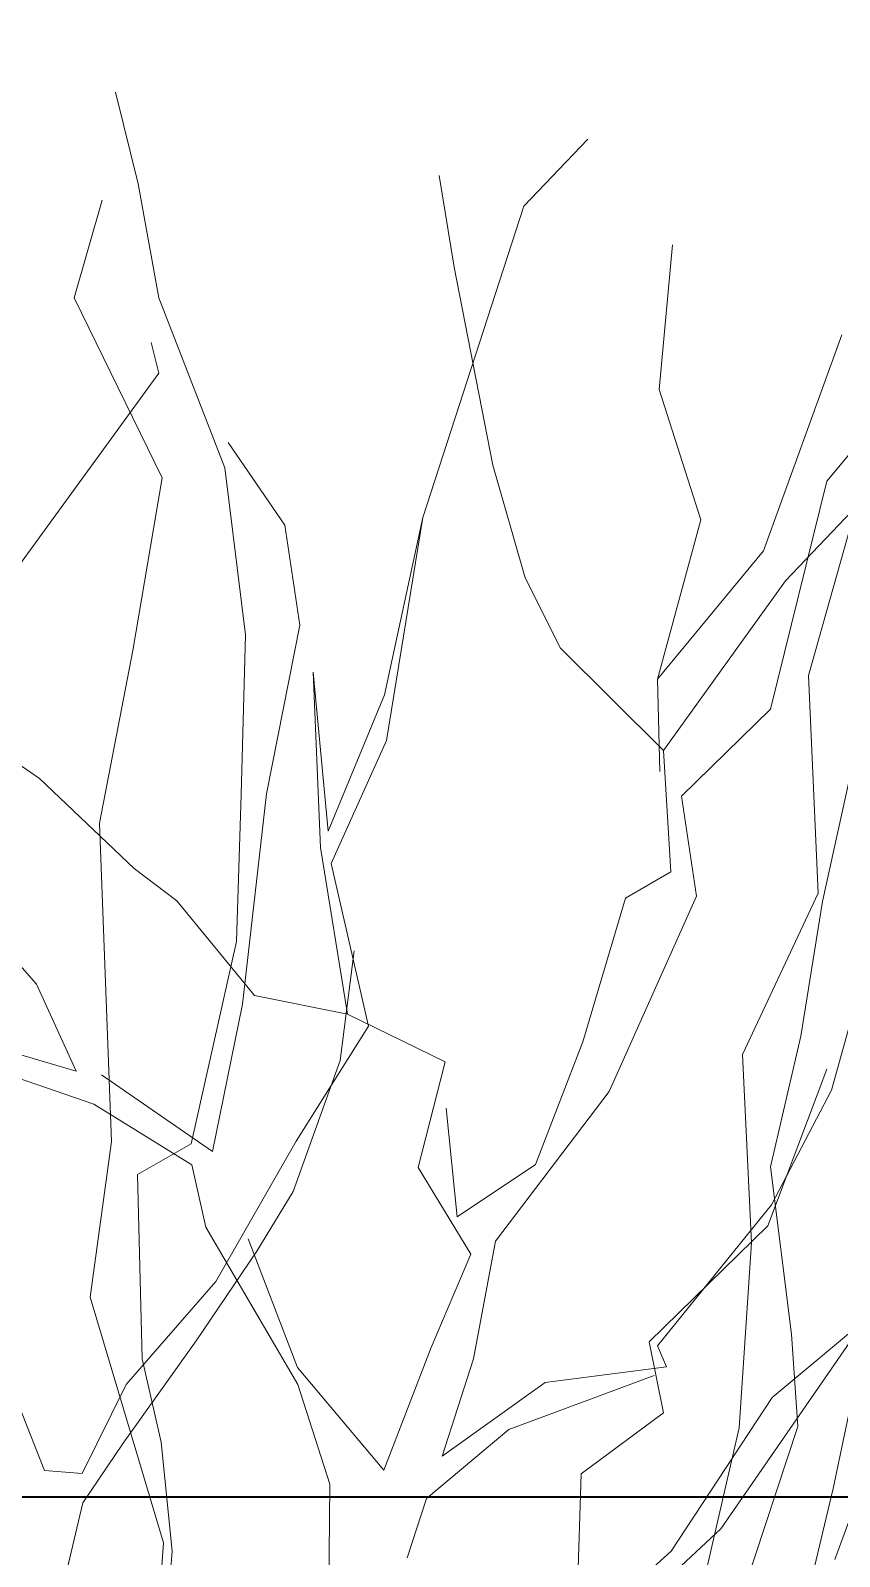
# Model space of a CAD drawing. Header units: millimetres. Extents: x -2481 to 9238, y -476 to 10647.
# Drawn here: x 4823.6 to 4962.1, y 3552.3 to 3813.6 of the extents above; entities that cross this region are included whole.
import ezdxf

# ---------------------------------------------------------------- set-up
doc = ezdxf.new("R2010")
doc.units = ezdxf.units.MM
doc.layers.add('A-murowane', color=3, linetype='Continuous', lineweight=35)
doc.layers.add('Layer1', color=7, linetype='Continuous', lineweight=0)

msp = doc.modelspace()

# ---------------------------------------------------------------- linework, layer by layer
at = {"layer": 'A-murowane'}
msp.add_lwpolyline([(5779.87, 3562.51), (3490.84, 3562.51), (3490.84, 5431.99), (5779.87, 5431.99)], close=True, dxfattribs=at)
at = {"layer": 'Layer1'}
for p, q in [((4842.03, 3787.35), (4838.16, 3803.03)), ((4842.03, 3787.35), (4838.16, 3803.03)), ((4842.03, 3787.35), (4838.16, 3803.03)), ((4842.03, 3787.35), (4838.16, 3803.03)), ((4842.03, 3787.35), (4838.16, 3803.03)), ((4842.03, 3787.35), (4838.16, 3803.03)), ((4842.03, 3787.35), (4838.16, 3803.03)), ((4842.03, 3787.35), (4838.16, 3803.03)), ((4908.09, 3783.52), (4919.05, 3795.02)), ((4908.09, 3783.52), (4919.05, 3795.02)), ((4908.09, 3783.52), (4919.05, 3795.02)), ((4908.09, 3783.52), (4919.05, 3795.02)), ((4908.09, 3783.52), (4919.05, 3795.02)), ((4908.09, 3783.52), (4919.05, 3795.02)), ((4908.09, 3783.52), (4919.05, 3795.02)), ((4908.09, 3783.52), (4919.05, 3795.02)), ((4896.17, 3773.06), (4893.59, 3788.75)), ((4896.17, 3773.06), (4893.59, 3788.75)), ((4896.17, 3773.06), (4893.59, 3788.75)), ((4896.17, 3773.06), (4893.59, 3788.75)), ((4896.17, 3773.06), (4893.59, 3788.75)), ((4896.17, 3773.06), (4893.59, 3788.75)), ((4896.17, 3773.06), (4893.59, 3788.75)), ((4896.17, 3773.06), (4893.59, 3788.75)), ((4845.57, 3767.84), (4842.03, 3787.35)), ((4845.57, 3767.84), (4842.03, 3787.35)), ((4845.57, 3767.84), (4842.03, 3787.35)), ((4845.57, 3767.84), (4842.03, 3787.35)), ((4845.57, 3767.84), (4842.03, 3787.35)), ((4845.57, 3767.84), (4842.03, 3787.35)), ((4845.57, 3767.84), (4842.03, 3787.35)), ((4845.57, 3767.84), (4842.03, 3787.35)), ((4835.91, 3784.56), (4831.07, 3767.84)), ((4835.91, 3784.56), (4831.07, 3767.84)), ((4835.91, 3784.56), (4831.07, 3767.84)), ((4835.91, 3784.56), (4831.07, 3767.84)), ((4835.91, 3784.56), (4831.07, 3767.84)), ((4835.91, 3784.56), (4831.07, 3767.84)), ((4835.91, 3784.56), (4831.07, 3767.84)), ((4835.91, 3784.56), (4831.07, 3767.84)), ((4890.82, 3730.25), (4908.09, 3783.52)), ((4890.82, 3730.25), (4908.09, 3783.52)), ((4890.82, 3730.25), (4908.09, 3783.52)), ((4890.82, 3730.25), (4908.09, 3783.52)), ((4890.82, 3730.25), (4908.09, 3783.52)), ((4890.82, 3730.25), (4908.09, 3783.52)), ((4890.82, 3730.25), (4908.09, 3783.52)), ((4890.82, 3730.25), (4908.09, 3783.52)), ((4931.29, 3752.15), (4933.55, 3776.9)), ((4931.29, 3752.15), (4933.55, 3776.9)), ((4931.29, 3752.15), (4933.55, 3776.9)), ((4931.29, 3752.15), (4933.55, 3776.9)), ((4931.29, 3752.15), (4933.55, 3776.9)), ((4931.29, 3752.15), (4933.55, 3776.9)), ((4931.29, 3752.15), (4933.55, 3776.9)), ((4931.29, 3752.15), (4933.55, 3776.9)), ((4902.81, 3739.17), (4896.17, 3773.06)), ((4902.81, 3739.17), (4896.17, 3773.06)), ((4902.81, 3739.17), (4896.17, 3773.06)), ((4902.81, 3739.17), (4896.17, 3773.06)), ((4902.81, 3739.17), (4896.17, 3773.06)), ((4902.81, 3739.17), (4896.17, 3773.06)), ((4902.81, 3739.17), (4896.17, 3773.06)), ((4902.81, 3739.17), (4896.17, 3773.06)), ((4831.07, 3767.84), (4846.14, 3737.03)), ((4831.07, 3767.84), (4846.14, 3737.03)), ((4831.07, 3767.84), (4846.14, 3737.03)), ((4831.07, 3767.84), (4846.14, 3737.03)), ((4831.07, 3767.84), (4846.14, 3737.03)), ((4831.07, 3767.84), (4846.14, 3737.03)), ((4831.07, 3767.84), (4846.14, 3737.03)), ((4831.07, 3767.84), (4846.14, 3737.03)), ((4856.87, 3738.73), (4845.57, 3767.84)), ((4856.87, 3738.73), (4845.57, 3767.84)), ((4856.87, 3738.73), (4845.57, 3767.84)), ((4856.87, 3738.73), (4845.57, 3767.84)), ((4856.87, 3738.73), (4845.57, 3767.84)), ((4856.87, 3738.73), (4845.57, 3767.84)), ((4856.87, 3738.73), (4845.57, 3767.84)), ((4856.87, 3738.73), (4845.57, 3767.84)), ((4845.57, 3754.94), (4844.28, 3760.17)), ((4845.57, 3754.94), (4844.28, 3760.17)), ((4845.57, 3754.94), (4844.28, 3760.17)), ((4845.57, 3754.94), (4844.28, 3760.17)), ((4845.57, 3754.94), (4844.28, 3760.17)), ((4845.57, 3754.94), (4844.28, 3760.17)), ((4845.57, 3754.94), (4844.28, 3760.17)), ((4845.57, 3754.94), (4844.28, 3760.17)), ((4949.12, 3724.53), (4962.55, 3761.48)), ((4949.12, 3724.53), (4962.55, 3761.48)), ((4949.12, 3724.53), (4962.55, 3761.48)), ((4949.12, 3724.53), (4962.55, 3761.48)), ((4949.12, 3724.53), (4962.55, 3761.48)), ((4949.12, 3724.53), (4962.55, 3761.48)), ((4949.12, 3724.53), (4962.55, 3761.48)), ((4949.12, 3724.53), (4962.55, 3761.48)), ((4980.6, 3761.22), (4959.97, 3736.47)), ((4980.6, 3761.22), (4959.97, 3736.47)), ((4980.6, 3761.22), (4959.97, 3736.47)), ((4980.6, 3761.22), (4959.97, 3736.47)), ((4980.6, 3761.22), (4959.97, 3736.47)), ((4980.6, 3761.22), (4959.97, 3736.47)), ((4980.6, 3761.22), (4959.97, 3736.47)), ((4980.6, 3761.22), (4959.97, 3736.47)), ((4817.93, 3716.94), (4845.57, 3754.94)), ((4817.93, 3716.94), (4845.57, 3754.94)), ((4817.93, 3716.94), (4845.57, 3754.94)), ((4817.93, 3716.94), (4845.57, 3754.94)), ((4817.93, 3716.94), (4845.57, 3754.94)), ((4817.93, 3716.94), (4845.57, 3754.94)), ((4817.93, 3716.94), (4845.57, 3754.94)), ((4817.93, 3716.94), (4845.57, 3754.94)), ((4938.38, 3729.85), (4931.29, 3752.15)), ((4938.38, 3729.85), (4931.29, 3752.15)), ((4938.38, 3729.85), (4931.29, 3752.15)), ((4938.38, 3729.85), (4931.29, 3752.15)), ((4938.38, 3729.85), (4931.29, 3752.15)), ((4938.38, 3729.85), (4931.29, 3752.15)), ((4938.38, 3729.85), (4931.29, 3752.15)), ((4938.38, 3729.85), (4931.29, 3752.15)), ((4952.88, 3719.4), (4984.14, 3752.15)), ((4952.88, 3719.4), (4984.14, 3752.15)), ((4952.88, 3719.4), (4984.14, 3752.15)), ((4952.88, 3719.4), (4984.14, 3752.15)), ((4952.88, 3719.4), (4984.14, 3752.15)), ((4952.88, 3719.4), (4984.14, 3752.15)), ((4952.88, 3719.4), (4984.14, 3752.15)), ((4952.88, 3719.4), (4984.14, 3752.15)), ((4867.17, 3728.94), (4857.48, 3743.06)), ((4867.17, 3728.94), (4857.48, 3743.06)), ((4867.17, 3728.94), (4857.48, 3743.06)), ((4867.17, 3728.94), (4857.48, 3743.06)), ((4867.17, 3728.94), (4857.48, 3743.06)), ((4867.17, 3728.94), (4857.48, 3743.06)), ((4867.17, 3728.94), (4857.48, 3743.06)), ((4867.17, 3728.94), (4857.48, 3743.06)), ((4860.46, 3710.11), (4856.87, 3738.73)), ((4860.46, 3710.11), (4856.87, 3738.73)), ((4860.46, 3710.11), (4856.87, 3738.73)), ((4860.46, 3710.11), (4856.87, 3738.73)), ((4860.46, 3710.11), (4856.87, 3738.73)), ((4860.46, 3710.11), (4856.87, 3738.73)), ((4860.46, 3710.11), (4856.87, 3738.73)), ((4860.46, 3710.11), (4856.87, 3738.73)), ((4908.31, 3719.92), (4902.81, 3739.17)), ((4908.31, 3719.92), (4902.81, 3739.17)), ((4908.31, 3719.92), (4902.81, 3739.17)), ((4908.31, 3719.92), (4902.81, 3739.17)), ((4908.31, 3719.92), (4902.81, 3739.17)), ((4908.31, 3719.92), (4902.81, 3739.17)), ((4908.31, 3719.92), (4902.81, 3739.17)), ((4908.31, 3719.92), (4902.81, 3739.17)), ((4846.14, 3737.03), (4841.14, 3707.47)), ((4846.14, 3737.03), (4841.14, 3707.47)), ((4846.14, 3737.03), (4841.14, 3707.47)), ((4846.14, 3737.03), (4841.14, 3707.47)), ((4846.14, 3737.03), (4841.14, 3707.47)), ((4846.14, 3737.03), (4841.14, 3707.47)), ((4846.14, 3737.03), (4841.14, 3707.47)), ((4846.14, 3737.03), (4841.14, 3707.47)), ((4959.97, 3736.47), (4950.31, 3697.44)), ((4959.97, 3736.47), (4950.31, 3697.44)), ((4959.97, 3736.47), (4950.31, 3697.44)), ((4959.97, 3736.47), (4950.31, 3697.44)), ((4959.97, 3736.47), (4950.31, 3697.44)), ((4959.97, 3736.47), (4950.31, 3697.44)), ((4959.97, 3736.47), (4950.31, 3697.44)), ((4959.97, 3736.47), (4950.31, 3697.44)), ((4956.83, 3703.19), (4965.41, 3733.55)), ((4956.83, 3703.19), (4965.41, 3733.55)), ((4956.83, 3703.19), (4965.41, 3733.55)), ((4956.83, 3703.19), (4965.41, 3733.55)), ((4956.83, 3703.19), (4965.41, 3733.55)), ((4956.83, 3703.19), (4965.41, 3733.55)), ((4956.83, 3703.19), (4965.41, 3733.55)), ((4956.83, 3703.19), (4965.41, 3733.55)), ((4869.75, 3711.77), (4867.17, 3728.94)), ((4869.75, 3711.77), (4867.17, 3728.94)), ((4869.75, 3711.77), (4867.17, 3728.94)), ((4869.75, 3711.77), (4867.17, 3728.94)), ((4869.75, 3711.77), (4867.17, 3728.94)), ((4869.75, 3711.77), (4867.17, 3728.94)), ((4869.75, 3711.77), (4867.17, 3728.94)), ((4869.75, 3711.77), (4867.17, 3728.94)), ((4890.82, 3730.25), (4884.24, 3699.88)), ((4890.82, 3730.25), (4884.24, 3699.88)), ((4890.82, 3730.25), (4884.24, 3699.88)), ((4890.82, 3730.25), (4884.24, 3699.88)), ((4890.82, 3730.25), (4884.24, 3699.88)), ((4890.82, 3730.25), (4884.24, 3699.88)), ((4890.82, 3730.25), (4884.24, 3699.88)), ((4890.82, 3730.25), (4884.24, 3699.88)), ((4884.6, 3692.04), (4890.82, 3730.25)), ((4884.6, 3692.04), (4890.82, 3730.25)), ((4884.6, 3692.04), (4890.82, 3730.25)), ((4884.6, 3692.04), (4890.82, 3730.25)), ((4884.6, 3692.04), (4890.82, 3730.25)), ((4884.6, 3692.04), (4890.82, 3730.25)), ((4884.6, 3692.04), (4890.82, 3730.25)), ((4884.6, 3692.04), (4890.82, 3730.25)), ((4931, 3702.54), (4938.38, 3729.85)), ((4931, 3702.54), (4938.38, 3729.85)), ((4931, 3702.54), (4938.38, 3729.85)), ((4931, 3702.54), (4938.38, 3729.85)), ((4931, 3702.54), (4938.38, 3729.85)), ((4931, 3702.54), (4938.38, 3729.85)), ((4931, 3702.54), (4938.38, 3729.85)), ((4931, 3702.54), (4938.38, 3729.85)), ((4931, 3702.54), (4949.12, 3724.53)), ((4931, 3702.54), (4949.12, 3724.53)), ((4931, 3702.54), (4949.12, 3724.53)), ((4931, 3702.54), (4949.12, 3724.53)), ((4931, 3702.54), (4949.12, 3724.53)), ((4931, 3702.54), (4949.12, 3724.53)), ((4931, 3702.54), (4949.12, 3724.53)), ((4931, 3702.54), (4949.12, 3724.53)), ((4914.36, 3707.87), (4908.31, 3719.92)), ((4914.36, 3707.87), (4908.31, 3719.92)), ((4914.36, 3707.87), (4908.31, 3719.92)), ((4914.36, 3707.87), (4908.31, 3719.92)), ((4914.36, 3707.87), (4908.31, 3719.92)), ((4914.36, 3707.87), (4908.31, 3719.92)), ((4914.36, 3707.87), (4908.31, 3719.92)), ((4914.36, 3707.87), (4908.31, 3719.92)), ((4932.03, 3690.36), (4952.88, 3719.4)), ((4932.03, 3690.36), (4952.88, 3719.4)), ((4932.03, 3690.36), (4952.88, 3719.4)), ((4932.03, 3690.36), (4952.88, 3719.4)), ((4932.03, 3690.36), (4952.88, 3719.4)), ((4932.03, 3690.36), (4952.88, 3719.4)), ((4932.03, 3690.36), (4952.88, 3719.4)), ((4932.03, 3690.36), (4952.88, 3719.4)), ((4859.71, 3682.81), (4860.46, 3710.11)), ((4859.71, 3682.81), (4860.46, 3710.11)), ((4859.71, 3682.81), (4860.46, 3710.11)), ((4859.71, 3682.81), (4860.46, 3710.11)), ((4859.71, 3682.81), (4860.46, 3710.11)), ((4859.71, 3682.81), (4860.46, 3710.11)), ((4859.71, 3682.81), (4860.46, 3710.11)), ((4859.71, 3682.81), (4860.46, 3710.11)), ((4864.01, 3682.91), (4869.75, 3711.77)), ((4864.01, 3682.91), (4869.75, 3711.77)), ((4864.01, 3682.91), (4869.75, 3711.77)), ((4864.01, 3682.91), (4869.75, 3711.77)), ((4864.01, 3682.91), (4869.75, 3711.77)), ((4864.01, 3682.91), (4869.75, 3711.77)), ((4864.01, 3682.91), (4869.75, 3711.77)), ((4864.01, 3682.91), (4869.75, 3711.77)), ((4841.14, 3707.47), (4835.42, 3677.89)), ((4841.14, 3707.47), (4835.42, 3677.89)), ((4841.14, 3707.47), (4835.42, 3677.89)), ((4841.14, 3707.47), (4835.42, 3677.89)), ((4841.14, 3707.47), (4835.42, 3677.89)), ((4841.14, 3707.47), (4835.42, 3677.89)), ((4841.14, 3707.47), (4835.42, 3677.89)), ((4841.14, 3707.47), (4835.42, 3677.89)), ((4932.03, 3690.36), (4914.36, 3707.87)), ((4932.03, 3690.36), (4914.36, 3707.87)), ((4932.03, 3690.36), (4914.36, 3707.87)), ((4932.03, 3690.36), (4914.36, 3707.87)), ((4932.03, 3690.36), (4914.36, 3707.87)), ((4932.03, 3690.36), (4914.36, 3707.87)), ((4932.03, 3690.36), (4914.36, 3707.87)), ((4932.03, 3690.36), (4914.36, 3707.87)), ((4968.68, 3707.55), (4959.24, 3664.48)), ((4968.68, 3707.55), (4959.24, 3664.48)), ((4968.68, 3707.55), (4959.24, 3664.48)), ((4968.68, 3707.55), (4959.24, 3664.48)), ((4968.68, 3707.55), (4959.24, 3664.48)), ((4968.68, 3707.55), (4959.24, 3664.48)), ((4968.68, 3707.55), (4959.24, 3664.48)), ((4968.68, 3707.55), (4959.24, 3664.48)), ((4874.58, 3676.53), (4872, 3703.72)), ((4872, 3703.72), (4873.29, 3673.75)), ((4874.58, 3676.53), (4872, 3703.72)), ((4872, 3703.72), (4873.29, 3673.75)), ((4874.58, 3676.53), (4872, 3703.72)), ((4872, 3703.72), (4873.29, 3673.75)), ((4874.58, 3676.53), (4872, 3703.72)), ((4872, 3703.72), (4873.29, 3673.75)), ((4874.58, 3676.53), (4872, 3703.72)), ((4872, 3703.72), (4873.29, 3673.75)), ((4874.58, 3676.53), (4872, 3703.72)), ((4872, 3703.72), (4873.29, 3673.75)), ((4874.58, 3676.53), (4872, 3703.72)), ((4872, 3703.72), (4873.29, 3673.75)), ((4874.58, 3676.53), (4872, 3703.72)), ((4872, 3703.72), (4873.29, 3673.75)), ((4931.4, 3686.76), (4931, 3702.54)), ((4931.4, 3686.76), (4931, 3702.54)), ((4931.4, 3686.76), (4931, 3702.54)), ((4931.4, 3686.76), (4931, 3702.54)), ((4931.4, 3686.76), (4931, 3702.54)), ((4931.4, 3686.76), (4931, 3702.54)), ((4931.4, 3686.76), (4931, 3702.54)), ((4931.4, 3686.76), (4931, 3702.54)), ((4958.49, 3665.9), (4956.83, 3703.19)), ((4958.49, 3665.9), (4956.83, 3703.19)), ((4958.49, 3665.9), (4956.83, 3703.19)), ((4958.49, 3665.9), (4956.83, 3703.19)), ((4958.49, 3665.9), (4956.83, 3703.19)), ((4958.49, 3665.9), (4956.83, 3703.19)), ((4958.49, 3665.9), (4956.83, 3703.19)), ((4958.49, 3665.9), (4956.83, 3703.19)), ((4825.18, 3685.53), (4802.07, 3701.28)), ((4825.18, 3685.53), (4802.07, 3701.28)), ((4825.18, 3685.53), (4802.07, 3701.28)), ((4825.18, 3685.53), (4802.07, 3701.28)), ((4825.18, 3685.53), (4802.07, 3701.28)), ((4825.18, 3685.53), (4802.07, 3701.28)), ((4825.18, 3685.53), (4802.07, 3701.28)), ((4825.18, 3685.53), (4802.07, 3701.28)), ((4884.24, 3699.88), (4874.58, 3676.53)), ((4884.24, 3699.88), (4874.58, 3676.53)), ((4884.24, 3699.88), (4874.58, 3676.53)), ((4884.24, 3699.88), (4874.58, 3676.53)), ((4884.24, 3699.88), (4874.58, 3676.53)), ((4884.24, 3699.88), (4874.58, 3676.53)), ((4884.24, 3699.88), (4874.58, 3676.53)), ((4884.24, 3699.88), (4874.58, 3676.53)), ((4950.31, 3697.44), (4935.1, 3682.54)), ((4950.31, 3697.44), (4935.1, 3682.54)), ((4950.31, 3697.44), (4935.1, 3682.54)), ((4950.31, 3697.44), (4935.1, 3682.54)), ((4950.31, 3697.44), (4935.1, 3682.54)), ((4950.31, 3697.44), (4935.1, 3682.54)), ((4950.31, 3697.44), (4935.1, 3682.54)), ((4950.31, 3697.44), (4935.1, 3682.54)), ((4875.08, 3670.99), (4884.6, 3692.04)), ((4875.08, 3670.99), (4884.6, 3692.04)), ((4875.08, 3670.99), (4884.6, 3692.04)), ((4875.08, 3670.99), (4884.6, 3692.04)), ((4875.08, 3670.99), (4884.6, 3692.04)), ((4875.08, 3670.99), (4884.6, 3692.04)), ((4875.08, 3670.99), (4884.6, 3692.04)), ((4875.08, 3670.99), (4884.6, 3692.04)), ((4933.27, 3669.57), (4932.03, 3690.36)), ((4933.27, 3669.57), (4932.03, 3690.36)), ((4933.27, 3669.57), (4932.03, 3690.36)), ((4933.27, 3669.57), (4932.03, 3690.36)), ((4933.27, 3669.57), (4932.03, 3690.36)), ((4933.27, 3669.57), (4932.03, 3690.36)), ((4933.27, 3669.57), (4932.03, 3690.36)), ((4933.27, 3669.57), (4932.03, 3690.36)), ((4841.36, 3670.14), (4825.18, 3685.53)), ((4841.36, 3670.14), (4825.18, 3685.53)), ((4841.36, 3670.14), (4825.18, 3685.53)), ((4841.36, 3670.14), (4825.18, 3685.53)), ((4841.36, 3670.14), (4825.18, 3685.53)), ((4841.36, 3670.14), (4825.18, 3685.53)), ((4841.36, 3670.14), (4825.18, 3685.53)), ((4841.36, 3670.14), (4825.18, 3685.53)), ((4858.9, 3657.66), (4859.71, 3682.81)), ((4858.9, 3657.66), (4859.71, 3682.81)), ((4858.9, 3657.66), (4859.71, 3682.81)), ((4858.9, 3657.66), (4859.71, 3682.81)), ((4858.9, 3657.66), (4859.71, 3682.81)), ((4858.9, 3657.66), (4859.71, 3682.81)), ((4858.9, 3657.66), (4859.71, 3682.81)), ((4858.9, 3657.66), (4859.71, 3682.81)), ((4859.89, 3646.91), (4864.01, 3682.91)), ((4859.89, 3646.91), (4864.01, 3682.91)), ((4859.89, 3646.91), (4864.01, 3682.91)), ((4859.89, 3646.91), (4864.01, 3682.91)), ((4859.89, 3646.91), (4864.01, 3682.91)), ((4859.89, 3646.91), (4864.01, 3682.91)), ((4859.89, 3646.91), (4864.01, 3682.91)), ((4859.89, 3646.91), (4864.01, 3682.91)), ((4935.1, 3682.54), (4937.68, 3665.37)), ((4935.1, 3682.54), (4937.68, 3665.37)), ((4935.1, 3682.54), (4937.68, 3665.37)), ((4935.1, 3682.54), (4937.68, 3665.37)), ((4935.1, 3682.54), (4937.68, 3665.37)), ((4935.1, 3682.54), (4937.68, 3665.37)), ((4935.1, 3682.54), (4937.68, 3665.37)), ((4935.1, 3682.54), (4937.68, 3665.37)), ((4835.42, 3677.89), (4837.5, 3623.38)), ((4835.42, 3677.89), (4837.5, 3623.38)), ((4835.42, 3677.89), (4837.5, 3623.38)), ((4835.42, 3677.89), (4837.5, 3623.38)), ((4835.42, 3677.89), (4837.5, 3623.38)), ((4835.42, 3677.89), (4837.5, 3623.38)), ((4835.42, 3677.89), (4837.5, 3623.38)), ((4835.42, 3677.89), (4837.5, 3623.38)), ((4873.29, 3673.75), (4877.88, 3645.21)), ((4873.29, 3673.75), (4877.88, 3645.21)), ((4873.29, 3673.75), (4877.88, 3645.21)), ((4873.29, 3673.75), (4877.88, 3645.21)), ((4873.29, 3673.75), (4877.88, 3645.21)), ((4873.29, 3673.75), (4877.88, 3645.21)), ((4873.29, 3673.75), (4877.88, 3645.21)), ((4873.29, 3673.75), (4877.88, 3645.21)), ((4881.52, 3643.15), (4875.08, 3670.99)), ((4881.52, 3643.15), (4875.08, 3670.99)), ((4881.52, 3643.15), (4875.08, 3670.99)), ((4881.52, 3643.15), (4875.08, 3670.99)), ((4881.52, 3643.15), (4875.08, 3670.99)), ((4881.52, 3643.15), (4875.08, 3670.99)), ((4881.52, 3643.15), (4875.08, 3670.99)), ((4881.52, 3643.15), (4875.08, 3670.99)), ((4848.68, 3664.58), (4841.36, 3670.14)), ((4848.68, 3664.58), (4841.36, 3670.14)), ((4848.68, 3664.58), (4841.36, 3670.14)), ((4848.68, 3664.58), (4841.36, 3670.14)), ((4848.68, 3664.58), (4841.36, 3670.14)), ((4848.68, 3664.58), (4841.36, 3670.14)), ((4848.68, 3664.58), (4841.36, 3670.14)), ((4848.68, 3664.58), (4841.36, 3670.14)), ((4925.48, 3665.07), (4933.27, 3669.57)), ((4925.48, 3665.07), (4933.27, 3669.57)), ((4925.48, 3665.07), (4933.27, 3669.57)), ((4925.48, 3665.07), (4933.27, 3669.57)), ((4925.48, 3665.07), (4933.27, 3669.57)), ((4925.48, 3665.07), (4933.27, 3669.57)), ((4925.48, 3665.07), (4933.27, 3669.57)), ((4925.48, 3665.07), (4933.27, 3669.57)), ((4937.68, 3665.37), (4922.72, 3631.98)), ((4937.68, 3665.37), (4922.72, 3631.98)), ((4937.68, 3665.37), (4922.72, 3631.98)), ((4937.68, 3665.37), (4922.72, 3631.98)), ((4937.68, 3665.37), (4922.72, 3631.98)), ((4937.68, 3665.37), (4922.72, 3631.98)), ((4937.68, 3665.37), (4922.72, 3631.98)), ((4937.68, 3665.37), (4922.72, 3631.98)), ((4945.54, 3638.29), (4958.49, 3665.9)), ((4945.54, 3638.29), (4958.49, 3665.9)), ((4945.54, 3638.29), (4958.49, 3665.9)), ((4945.54, 3638.29), (4958.49, 3665.9)), ((4945.54, 3638.29), (4958.49, 3665.9)), ((4945.54, 3638.29), (4958.49, 3665.9)), ((4945.54, 3638.29), (4958.49, 3665.9)), ((4945.54, 3638.29), (4958.49, 3665.9)), ((4824.62, 3650.34), (4812.8, 3663.68)), ((4824.62, 3650.34), (4812.8, 3663.68)), ((4824.62, 3650.34), (4812.8, 3663.68)), ((4824.62, 3650.34), (4812.8, 3663.68)), ((4824.62, 3650.34), (4812.8, 3663.68)), ((4824.62, 3650.34), (4812.8, 3663.68)), ((4824.62, 3650.34), (4812.8, 3663.68)), ((4824.62, 3650.34), (4812.8, 3663.68)), ((4862, 3648.4), (4848.68, 3664.58)), ((4862, 3648.4), (4848.68, 3664.58)), ((4862, 3648.4), (4848.68, 3664.58)), ((4862, 3648.4), (4848.68, 3664.58)), ((4862, 3648.4), (4848.68, 3664.58)), ((4862, 3648.4), (4848.68, 3664.58)), ((4862, 3648.4), (4848.68, 3664.58)), ((4862, 3648.4), (4848.68, 3664.58)), ((4918.2, 3640.48), (4925.48, 3665.07)), ((4918.2, 3640.48), (4925.48, 3665.07)), ((4918.2, 3640.48), (4925.48, 3665.07)), ((4918.2, 3640.48), (4925.48, 3665.07)), ((4918.2, 3640.48), (4925.48, 3665.07)), ((4918.2, 3640.48), (4925.48, 3665.07)), ((4918.2, 3640.48), (4925.48, 3665.07)), ((4918.2, 3640.48), (4925.48, 3665.07)), ((4959.24, 3664.48), (4955.51, 3641.41)), ((4959.24, 3664.48), (4955.51, 3641.41)), ((4959.24, 3664.48), (4955.51, 3641.41)), ((4959.24, 3664.48), (4955.51, 3641.41)), ((4959.24, 3664.48), (4955.51, 3641.41)), ((4959.24, 3664.48), (4955.51, 3641.41)), ((4959.24, 3664.48), (4955.51, 3641.41)), ((4959.24, 3664.48), (4955.51, 3641.41)), ((4851.15, 3623), (4858.9, 3657.66)), ((4851.15, 3623), (4858.9, 3657.66)), ((4851.15, 3623), (4858.9, 3657.66)), ((4851.15, 3623), (4858.9, 3657.66)), ((4851.15, 3623), (4858.9, 3657.66)), ((4851.15, 3623), (4858.9, 3657.66)), ((4851.15, 3623), (4858.9, 3657.66)), ((4851.15, 3623), (4858.9, 3657.66)), ((4879.04, 3656.01), (4876.64, 3637.28)), ((4879.04, 3656.01), (4876.64, 3637.28)), ((4879.04, 3656.01), (4876.64, 3637.28)), ((4879.04, 3656.01), (4876.64, 3637.28)), ((4879.04, 3656.01), (4876.64, 3637.28)), ((4879.04, 3656.01), (4876.64, 3637.28)), ((4879.04, 3656.01), (4876.64, 3637.28)), ((4879.04, 3656.01), (4876.64, 3637.28)), ((4831.46, 3635.43), (4824.62, 3650.34)), ((4831.46, 3635.43), (4824.62, 3650.34)), ((4831.46, 3635.43), (4824.62, 3650.34)), ((4831.46, 3635.43), (4824.62, 3650.34)), ((4831.46, 3635.43), (4824.62, 3650.34)), ((4831.46, 3635.43), (4824.62, 3650.34)), ((4831.46, 3635.43), (4824.62, 3650.34)), ((4831.46, 3635.43), (4824.62, 3650.34)), ((4960.77, 3632.21), (4966.04, 3651.01)), ((4960.77, 3632.21), (4966.04, 3651.01)), ((4960.77, 3632.21), (4966.04, 3651.01)), ((4960.77, 3632.21), (4966.04, 3651.01)), ((4960.77, 3632.21), (4966.04, 3651.01)), ((4960.77, 3632.21), (4966.04, 3651.01)), ((4960.77, 3632.21), (4966.04, 3651.01)), ((4960.77, 3632.21), (4966.04, 3651.01)), ((4877.88, 3645.21), (4862, 3648.4)), ((4877.88, 3645.21), (4862, 3648.4)), ((4877.88, 3645.21), (4862, 3648.4)), ((4877.88, 3645.21), (4862, 3648.4)), ((4877.88, 3645.21), (4862, 3648.4)), ((4877.88, 3645.21), (4862, 3648.4)), ((4877.88, 3645.21), (4862, 3648.4)), ((4877.88, 3645.21), (4862, 3648.4)), ((4854.78, 3621.66), (4859.89, 3646.91)), ((4854.78, 3621.66), (4859.89, 3646.91)), ((4854.78, 3621.66), (4859.89, 3646.91)), ((4854.78, 3621.66), (4859.89, 3646.91)), ((4854.78, 3621.66), (4859.89, 3646.91)), ((4854.78, 3621.66), (4859.89, 3646.91)), ((4854.78, 3621.66), (4859.89, 3646.91)), ((4854.78, 3621.66), (4859.89, 3646.91)), ((4894.6, 3637.01), (4877.88, 3645.21)), ((4894.6, 3637.01), (4877.88, 3645.21)), ((4894.6, 3637.01), (4877.88, 3645.21)), ((4894.6, 3637.01), (4877.88, 3645.21)), ((4894.6, 3637.01), (4877.88, 3645.21)), ((4894.6, 3637.01), (4877.88, 3645.21)), ((4894.6, 3637.01), (4877.88, 3645.21)), ((4894.6, 3637.01), (4877.88, 3645.21)), ((4869.09, 3623.45), (4881.52, 3643.15)), ((4869.09, 3623.45), (4881.52, 3643.15)), ((4869.09, 3623.45), (4881.52, 3643.15)), ((4869.09, 3623.45), (4881.52, 3643.15)), ((4869.09, 3623.45), (4881.52, 3643.15)), ((4869.09, 3623.45), (4881.52, 3643.15)), ((4869.09, 3623.45), (4881.52, 3643.15)), ((4869.09, 3623.45), (4881.52, 3643.15)), ((4811.21, 3641.39), (4831.46, 3635.43)), ((4811.21, 3641.39), (4831.46, 3635.43)), ((4811.21, 3641.39), (4831.46, 3635.43)), ((4811.21, 3641.39), (4831.46, 3635.43)), ((4811.21, 3641.39), (4831.46, 3635.43)), ((4811.21, 3641.39), (4831.46, 3635.43)), ((4811.21, 3641.39), (4831.46, 3635.43)), ((4811.21, 3641.39), (4831.46, 3635.43)), ((4910.11, 3619.45), (4918.2, 3640.48)), ((4910.11, 3619.45), (4918.2, 3640.48)), ((4910.11, 3619.45), (4918.2, 3640.48)), ((4910.11, 3619.45), (4918.2, 3640.48)), ((4910.11, 3619.45), (4918.2, 3640.48)), ((4910.11, 3619.45), (4918.2, 3640.48)), ((4910.11, 3619.45), (4918.2, 3640.48)), ((4910.11, 3619.45), (4918.2, 3640.48)), ((4955.51, 3641.41), (4950.33, 3619.03)), ((4955.51, 3641.41), (4950.33, 3619.03)), ((4955.51, 3641.41), (4950.33, 3619.03)), ((4955.51, 3641.41), (4950.33, 3619.03)), ((4955.51, 3641.41), (4950.33, 3619.03)), ((4955.51, 3641.41), (4950.33, 3619.03)), ((4955.51, 3641.41), (4950.33, 3619.03)), ((4955.51, 3641.41), (4950.33, 3619.03)), ((4876.64, 3637.28), (4868.59, 3614.82)), ((4876.64, 3637.28), (4868.59, 3614.82)), ((4876.64, 3637.28), (4868.59, 3614.82)), ((4876.64, 3637.28), (4868.59, 3614.82)), ((4876.64, 3637.28), (4868.59, 3614.82)), ((4876.64, 3637.28), (4868.59, 3614.82)), ((4876.64, 3637.28), (4868.59, 3614.82)), ((4876.64, 3637.28), (4868.59, 3614.82)), ((4890.02, 3618.95), (4894.6, 3637.01)), ((4890.02, 3618.95), (4894.6, 3637.01)), ((4890.02, 3618.95), (4894.6, 3637.01)), ((4890.02, 3618.95), (4894.6, 3637.01)), ((4890.02, 3618.95), (4894.6, 3637.01)), ((4890.02, 3618.95), (4894.6, 3637.01)), ((4890.02, 3618.95), (4894.6, 3637.01)), ((4890.02, 3618.95), (4894.6, 3637.01)), ((4947.06, 3606.02), (4945.54, 3638.29)), ((4947.06, 3606.02), (4945.54, 3638.29)), ((4947.06, 3606.02), (4945.54, 3638.29)), ((4947.06, 3606.02), (4945.54, 3638.29)), ((4947.06, 3606.02), (4945.54, 3638.29)), ((4947.06, 3606.02), (4945.54, 3638.29)), ((4947.06, 3606.02), (4945.54, 3638.29)), ((4947.06, 3606.02), (4945.54, 3638.29)), ((4834.47, 3629.76), (4817.09, 3635.79)), ((4834.47, 3629.76), (4817.09, 3635.79)), ((4834.47, 3629.76), (4817.09, 3635.79)), ((4834.47, 3629.76), (4817.09, 3635.79)), ((4834.47, 3629.76), (4817.09, 3635.79)), ((4834.47, 3629.76), (4817.09, 3635.79)), ((4834.47, 3629.76), (4817.09, 3635.79)), ((4834.47, 3629.76), (4817.09, 3635.79)), ((4835.78, 3634.82), (4854.78, 3621.66)), ((4835.78, 3634.82), (4854.78, 3621.66)), ((4835.78, 3634.82), (4854.78, 3621.66)), ((4835.78, 3634.82), (4854.78, 3621.66)), ((4835.78, 3634.82), (4854.78, 3621.66)), ((4835.78, 3634.82), (4854.78, 3621.66)), ((4835.78, 3634.82), (4854.78, 3621.66)), ((4835.78, 3634.82), (4854.78, 3621.66)), ((4949.86, 3608.96), (4959.96, 3635.78)), ((4949.86, 3608.96), (4959.96, 3635.78)), ((4949.86, 3608.96), (4959.96, 3635.78)), ((4949.86, 3608.96), (4959.96, 3635.78)), ((4949.86, 3608.96), (4959.96, 3635.78)), ((4949.86, 3608.96), (4959.96, 3635.78)), ((4949.86, 3608.96), (4959.96, 3635.78)), ((4949.86, 3608.96), (4959.96, 3635.78)), ((4922.72, 3631.98), (4903.26, 3606.36)), ((4922.72, 3631.98), (4903.26, 3606.36)), ((4922.72, 3631.98), (4903.26, 3606.36)), ((4922.72, 3631.98), (4903.26, 3606.36)), ((4922.72, 3631.98), (4903.26, 3606.36)), ((4922.72, 3631.98), (4903.26, 3606.36)), ((4922.72, 3631.98), (4903.26, 3606.36)), ((4922.72, 3631.98), (4903.26, 3606.36)), ((4950.49, 3612.57), (4960.77, 3632.21)), ((4950.49, 3612.57), (4960.77, 3632.21)), ((4950.49, 3612.57), (4960.77, 3632.21)), ((4950.49, 3612.57), (4960.77, 3632.21)), ((4950.49, 3612.57), (4960.77, 3632.21)), ((4950.49, 3612.57), (4960.77, 3632.21)), ((4950.49, 3612.57), (4960.77, 3632.21)), ((4950.49, 3612.57), (4960.77, 3632.21)), ((4851.24, 3619.42), (4834.47, 3629.76)), ((4851.24, 3619.42), (4834.47, 3629.76)), ((4851.24, 3619.42), (4834.47, 3629.76)), ((4851.24, 3619.42), (4834.47, 3629.76)), ((4851.24, 3619.42), (4834.47, 3629.76)), ((4851.24, 3619.42), (4834.47, 3629.76)), ((4851.24, 3619.42), (4834.47, 3629.76)), ((4851.24, 3619.42), (4834.47, 3629.76)), ((4894.79, 3629.12), (4896.7, 3610.5)), ((4894.79, 3629.12), (4896.7, 3610.5)), ((4894.79, 3629.12), (4896.7, 3610.5)), ((4894.79, 3629.12), (4896.7, 3610.5)), ((4894.79, 3629.12), (4896.7, 3610.5)), ((4894.79, 3629.12), (4896.7, 3610.5)), ((4894.79, 3629.12), (4896.7, 3610.5)), ((4894.79, 3629.12), (4896.7, 3610.5)), ((4837.5, 3623.38), (4833.86, 3596.72)), ((4837.5, 3623.38), (4833.86, 3596.72)), ((4837.5, 3623.38), (4833.86, 3596.72)), ((4837.5, 3623.38), (4833.86, 3596.72)), ((4837.5, 3623.38), (4833.86, 3596.72)), ((4837.5, 3623.38), (4833.86, 3596.72)), ((4837.5, 3623.38), (4833.86, 3596.72)), ((4837.5, 3623.38), (4833.86, 3596.72)), ((4841.95, 3617.75), (4851.15, 3623)), ((4841.95, 3617.75), (4851.15, 3623)), ((4841.95, 3617.75), (4851.15, 3623)), ((4841.95, 3617.75), (4851.15, 3623)), ((4841.95, 3617.75), (4851.15, 3623)), ((4841.95, 3617.75), (4851.15, 3623)), ((4841.95, 3617.75), (4851.15, 3623)), ((4841.95, 3617.75), (4851.15, 3623)), ((4855.33, 3599.42), (4869.09, 3623.45)), ((4855.33, 3599.42), (4869.09, 3623.45)), ((4855.33, 3599.42), (4869.09, 3623.45)), ((4855.33, 3599.42), (4869.09, 3623.45)), ((4855.33, 3599.42), (4869.09, 3623.45)), ((4855.33, 3599.42), (4869.09, 3623.45)), ((4855.33, 3599.42), (4869.09, 3623.45)), ((4855.33, 3599.42), (4869.09, 3623.45)), ((4853.66, 3608.71), (4851.24, 3619.42)), ((4853.66, 3608.71), (4851.24, 3619.42)), ((4853.66, 3608.71), (4851.24, 3619.42)), ((4853.66, 3608.71), (4851.24, 3619.42)), ((4853.66, 3608.71), (4851.24, 3619.42)), ((4853.66, 3608.71), (4851.24, 3619.42)), ((4853.66, 3608.71), (4851.24, 3619.42)), ((4853.66, 3608.71), (4851.24, 3619.42)), ((4899.01, 3604.1), (4890.02, 3618.95)), ((4899.01, 3604.1), (4890.02, 3618.95)), ((4899.01, 3604.1), (4890.02, 3618.95)), ((4899.01, 3604.1), (4890.02, 3618.95)), ((4899.01, 3604.1), (4890.02, 3618.95)), ((4899.01, 3604.1), (4890.02, 3618.95)), ((4899.01, 3604.1), (4890.02, 3618.95)), ((4899.01, 3604.1), (4890.02, 3618.95)), ((4896.7, 3610.5), (4910.11, 3619.45)), ((4896.7, 3610.5), (4910.11, 3619.45)), ((4896.7, 3610.5), (4910.11, 3619.45)), ((4896.7, 3610.5), (4910.11, 3619.45)), ((4896.7, 3610.5), (4910.11, 3619.45)), ((4896.7, 3610.5), (4910.11, 3619.45)), ((4896.7, 3610.5), (4910.11, 3619.45)), ((4896.7, 3610.5), (4910.11, 3619.45)), ((4950.33, 3619.03), (4953.92, 3590.4)), ((4950.33, 3619.03), (4953.92, 3590.4)), ((4950.33, 3619.03), (4953.92, 3590.4)), ((4950.33, 3619.03), (4953.92, 3590.4)), ((4950.33, 3619.03), (4953.92, 3590.4)), ((4950.33, 3619.03), (4953.92, 3590.4)), ((4950.33, 3619.03), (4953.92, 3590.4)), ((4950.33, 3619.03), (4953.92, 3590.4)), ((4842.74, 3586.18), (4841.95, 3617.75)), ((4842.74, 3586.18), (4841.95, 3617.75)), ((4842.74, 3586.18), (4841.95, 3617.75)), ((4842.74, 3586.18), (4841.95, 3617.75)), ((4842.74, 3586.18), (4841.95, 3617.75)), ((4842.74, 3586.18), (4841.95, 3617.75)), ((4842.74, 3586.18), (4841.95, 3617.75)), ((4842.74, 3586.18), (4841.95, 3617.75)), ((4868.59, 3614.82), (4862.38, 3604.62)), ((4868.59, 3614.82), (4862.38, 3604.62)), ((4868.59, 3614.82), (4862.38, 3604.62)), ((4868.59, 3614.82), (4862.38, 3604.62)), ((4868.59, 3614.82), (4862.38, 3604.62)), ((4868.59, 3614.82), (4862.38, 3604.62)), ((4868.59, 3614.82), (4862.38, 3604.62)), ((4868.59, 3614.82), (4862.38, 3604.62)), ((4930.99, 3588.39), (4950.49, 3612.57)), ((4930.99, 3588.39), (4950.49, 3612.57)), ((4930.99, 3588.39), (4950.49, 3612.57)), ((4930.99, 3588.39), (4950.49, 3612.57)), ((4930.99, 3588.39), (4950.49, 3612.57)), ((4930.99, 3588.39), (4950.49, 3612.57)), ((4930.99, 3588.39), (4950.49, 3612.57)), ((4930.99, 3588.39), (4950.49, 3612.57)), ((4869.41, 3581.82), (4853.66, 3608.71)), ((4869.41, 3581.82), (4853.66, 3608.71)), ((4869.41, 3581.82), (4853.66, 3608.71)), ((4869.41, 3581.82), (4853.66, 3608.71)), ((4869.41, 3581.82), (4853.66, 3608.71)), ((4869.41, 3581.82), (4853.66, 3608.71)), ((4869.41, 3581.82), (4853.66, 3608.71)), ((4869.41, 3581.82), (4853.66, 3608.71)), ((4929.54, 3589.07), (4949.86, 3608.96)), ((4929.54, 3589.07), (4949.86, 3608.96)), ((4929.54, 3589.07), (4949.86, 3608.96)), ((4929.54, 3589.07), (4949.86, 3608.96)), ((4929.54, 3589.07), (4949.86, 3608.96)), ((4929.54, 3589.07), (4949.86, 3608.96)), ((4929.54, 3589.07), (4949.86, 3608.96)), ((4929.54, 3589.07), (4949.86, 3608.96)), ((4860.89, 3606.73), (4869.34, 3584.69)), ((4860.89, 3606.73), (4869.34, 3584.69)), ((4860.89, 3606.73), (4869.34, 3584.69)), ((4860.89, 3606.73), (4869.34, 3584.69)), ((4860.89, 3606.73), (4869.34, 3584.69)), ((4860.89, 3606.73), (4869.34, 3584.69)), ((4860.89, 3606.73), (4869.34, 3584.69)), ((4860.89, 3606.73), (4869.34, 3584.69)), ((4903.26, 3606.36), (4899.46, 3586.16)), ((4903.26, 3606.36), (4899.46, 3586.16)), ((4903.26, 3606.36), (4899.46, 3586.16)), ((4903.26, 3606.36), (4899.46, 3586.16)), ((4903.26, 3606.36), (4899.46, 3586.16)), ((4903.26, 3606.36), (4899.46, 3586.16)), ((4903.26, 3606.36), (4899.46, 3586.16)), ((4903.26, 3606.36), (4899.46, 3586.16)), ((4975.08, 3605.29), (4941.83, 3557.07)), ((4975.08, 3605.29), (4941.83, 3557.07)), ((4975.08, 3605.29), (4941.83, 3557.07)), ((4975.08, 3605.29), (4941.83, 3557.07)), ((4975.08, 3605.29), (4941.83, 3557.07)), ((4975.08, 3605.29), (4941.83, 3557.07)), ((4975.08, 3605.29), (4941.83, 3557.07)), ((4975.08, 3605.29), (4941.83, 3557.07)), ((4944.98, 3574.38), (4947.06, 3606.02)), ((4944.98, 3574.38), (4947.06, 3606.02)), ((4944.98, 3574.38), (4947.06, 3606.02)), ((4944.98, 3574.38), (4947.06, 3606.02)), ((4944.98, 3574.38), (4947.06, 3606.02)), ((4944.98, 3574.38), (4947.06, 3606.02)), ((4944.98, 3574.38), (4947.06, 3606.02)), ((4944.98, 3574.38), (4947.06, 3606.02)), ((4862.38, 3604.62), (4852, 3589.28)), ((4862.38, 3604.62), (4852, 3589.28)), ((4862.38, 3604.62), (4852, 3589.28)), ((4862.38, 3604.62), (4852, 3589.28)), ((4862.38, 3604.62), (4852, 3589.28)), ((4862.38, 3604.62), (4852, 3589.28)), ((4862.38, 3604.62), (4852, 3589.28)), ((4862.38, 3604.62), (4852, 3589.28)), ((4892.23, 3588.14), (4899.01, 3604.1)), ((4892.23, 3588.14), (4899.01, 3604.1)), ((4892.23, 3588.14), (4899.01, 3604.1)), ((4892.23, 3588.14), (4899.01, 3604.1)), ((4892.23, 3588.14), (4899.01, 3604.1)), ((4892.23, 3588.14), (4899.01, 3604.1)), ((4892.23, 3588.14), (4899.01, 3604.1)), ((4892.23, 3588.14), (4899.01, 3604.1)), ((4839.98, 3581.8), (4855.33, 3599.42)), ((4839.98, 3581.8), (4855.33, 3599.42)), ((4839.98, 3581.8), (4855.33, 3599.42)), ((4839.98, 3581.8), (4855.33, 3599.42)), ((4839.98, 3581.8), (4855.33, 3599.42)), ((4839.98, 3581.8), (4855.33, 3599.42)), ((4839.98, 3581.8), (4855.33, 3599.42)), ((4839.98, 3581.8), (4855.33, 3599.42)), ((4833.86, 3596.72), (4846.4, 3554.68)), ((4833.86, 3596.72), (4846.4, 3554.68)), ((4833.86, 3596.72), (4846.4, 3554.68)), ((4833.86, 3596.72), (4846.4, 3554.68)), ((4833.86, 3596.72), (4846.4, 3554.68)), ((4833.86, 3596.72), (4846.4, 3554.68)), ((4833.86, 3596.72), (4846.4, 3554.68)), ((4833.86, 3596.72), (4846.4, 3554.68)), ((4950.6, 3579.55), (4967.48, 3593.61)), ((4950.6, 3579.55), (4967.48, 3593.61)), ((4950.6, 3579.55), (4967.48, 3593.61)), ((4950.6, 3579.55), (4967.48, 3593.61)), ((4950.6, 3579.55), (4967.48, 3593.61)), ((4950.6, 3579.55), (4967.48, 3593.61)), ((4950.6, 3579.55), (4967.48, 3593.61)), ((4950.6, 3579.55), (4967.48, 3593.61)), ((4953.92, 3590.4), (4955.03, 3574.63)), ((4953.92, 3590.4), (4955.03, 3574.63)), ((4953.92, 3590.4), (4955.03, 3574.63)), ((4953.92, 3590.4), (4955.03, 3574.63)), ((4953.92, 3590.4), (4955.03, 3574.63)), ((4953.92, 3590.4), (4955.03, 3574.63)), ((4953.92, 3590.4), (4955.03, 3574.63)), ((4953.92, 3590.4), (4955.03, 3574.63)), ((4961.04, 3564.01), (4966.81, 3591.44)), ((4961.04, 3564.01), (4966.81, 3591.44)), ((4961.04, 3564.01), (4966.81, 3591.44)), ((4961.04, 3564.01), (4966.81, 3591.44)), ((4961.04, 3564.01), (4966.81, 3591.44)), ((4961.04, 3564.01), (4966.81, 3591.44)), ((4961.04, 3564.01), (4966.81, 3591.44)), ((4961.04, 3564.01), (4966.81, 3591.44)), ((4852, 3589.28), (4839.51, 3571.74)), ((4852, 3589.28), (4839.51, 3571.74)), ((4852, 3589.28), (4839.51, 3571.74)), ((4852, 3589.28), (4839.51, 3571.74)), ((4852, 3589.28), (4839.51, 3571.74)), ((4852, 3589.28), (4839.51, 3571.74)), ((4852, 3589.28), (4839.51, 3571.74)), ((4852, 3589.28), (4839.51, 3571.74)), ((4884.14, 3567.11), (4892.23, 3588.14)), ((4884.14, 3567.11), (4892.23, 3588.14)), ((4884.14, 3567.11), (4892.23, 3588.14)), ((4884.14, 3567.11), (4892.23, 3588.14)), ((4884.14, 3567.11), (4892.23, 3588.14)), ((4884.14, 3567.11), (4892.23, 3588.14)), ((4884.14, 3567.11), (4892.23, 3588.14)), ((4884.14, 3567.11), (4892.23, 3588.14)), ((4932, 3576.93), (4929.54, 3589.07)), ((4932, 3576.93), (4929.54, 3589.07)), ((4932, 3576.93), (4929.54, 3589.07)), ((4932, 3576.93), (4929.54, 3589.07)), ((4932, 3576.93), (4929.54, 3589.07)), ((4932, 3576.93), (4929.54, 3589.07)), ((4932, 3576.93), (4929.54, 3589.07)), ((4932, 3576.93), (4929.54, 3589.07)), ((4932.52, 3584.84), (4930.99, 3588.39)), ((4932.52, 3584.84), (4930.99, 3588.39)), ((4932.52, 3584.84), (4930.99, 3588.39)), ((4932.52, 3584.84), (4930.99, 3588.39)), ((4932.52, 3584.84), (4930.99, 3588.39)), ((4932.52, 3584.84), (4930.99, 3588.39)), ((4932.52, 3584.84), (4930.99, 3588.39)), ((4932.52, 3584.84), (4930.99, 3588.39)), ((4845.97, 3571.9), (4842.74, 3586.18)), ((4845.97, 3571.9), (4842.74, 3586.18)), ((4845.97, 3571.9), (4842.74, 3586.18)), ((4845.97, 3571.9), (4842.74, 3586.18)), ((4845.97, 3571.9), (4842.74, 3586.18)), ((4845.97, 3571.9), (4842.74, 3586.18)), ((4845.97, 3571.9), (4842.74, 3586.18)), ((4845.97, 3571.9), (4842.74, 3586.18)), ((4869.34, 3584.69), (4884.14, 3567.11)), ((4869.34, 3584.69), (4884.14, 3567.11)), ((4869.34, 3584.69), (4884.14, 3567.11)), ((4869.34, 3584.69), (4884.14, 3567.11)), ((4869.34, 3584.69), (4884.14, 3567.11)), ((4869.34, 3584.69), (4884.14, 3567.11)), ((4869.34, 3584.69), (4884.14, 3567.11)), ((4869.34, 3584.69), (4884.14, 3567.11)), ((4899.46, 3586.16), (4894.13, 3569.52)), ((4899.46, 3586.16), (4894.13, 3569.52)), ((4899.46, 3586.16), (4894.13, 3569.52)), ((4899.46, 3586.16), (4894.13, 3569.52)), ((4899.46, 3586.16), (4894.13, 3569.52)), ((4899.46, 3586.16), (4894.13, 3569.52)), ((4899.46, 3586.16), (4894.13, 3569.52)), ((4899.46, 3586.16), (4894.13, 3569.52)), ((4911.76, 3582.16), (4932.52, 3584.84)), ((4911.76, 3582.16), (4932.52, 3584.84)), ((4911.76, 3582.16), (4932.52, 3584.84)), ((4911.76, 3582.16), (4932.52, 3584.84)), ((4911.76, 3582.16), (4932.52, 3584.84)), ((4911.76, 3582.16), (4932.52, 3584.84)), ((4911.76, 3582.16), (4932.52, 3584.84)), ((4911.76, 3582.16), (4932.52, 3584.84)), ((4974.11, 3586.6), (4961.34, 3551.82)), ((4974.11, 3586.6), (4961.34, 3551.82)), ((4974.11, 3586.6), (4961.34, 3551.82)), ((4974.11, 3586.6), (4961.34, 3551.82)), ((4974.11, 3586.6), (4961.34, 3551.82)), ((4974.11, 3586.6), (4961.34, 3551.82)), ((4974.11, 3586.6), (4961.34, 3551.82)), ((4974.11, 3586.6), (4961.34, 3551.82)), ((4819.85, 3582.73), (4825.99, 3567.09)), ((4819.85, 3582.73), (4825.99, 3567.09)), ((4819.85, 3582.73), (4825.99, 3567.09)), ((4819.85, 3582.73), (4825.99, 3567.09)), ((4819.85, 3582.73), (4825.99, 3567.09)), ((4819.85, 3582.73), (4825.99, 3567.09)), ((4819.85, 3582.73), (4825.99, 3567.09)), ((4819.85, 3582.73), (4825.99, 3567.09)), ((4832.46, 3566.54), (4839.98, 3581.8)), ((4832.46, 3566.54), (4839.98, 3581.8)), ((4832.46, 3566.54), (4839.98, 3581.8)), ((4832.46, 3566.54), (4839.98, 3581.8)), ((4832.46, 3566.54), (4839.98, 3581.8)), ((4832.46, 3566.54), (4839.98, 3581.8)), ((4832.46, 3566.54), (4839.98, 3581.8)), ((4832.46, 3566.54), (4839.98, 3581.8)), ((4874.87, 3564.73), (4869.41, 3581.82)), ((4874.87, 3564.73), (4869.41, 3581.82)), ((4874.87, 3564.73), (4869.41, 3581.82)), ((4874.87, 3564.73), (4869.41, 3581.82)), ((4874.87, 3564.73), (4869.41, 3581.82)), ((4874.87, 3564.73), (4869.41, 3581.82)), ((4874.87, 3564.73), (4869.41, 3581.82)), ((4874.87, 3564.73), (4869.41, 3581.82)), ((4894.13, 3569.52), (4911.76, 3582.16)), ((4894.13, 3569.52), (4911.76, 3582.16)), ((4894.13, 3569.52), (4911.76, 3582.16)), ((4894.13, 3569.52), (4911.76, 3582.16)), ((4894.13, 3569.52), (4911.76, 3582.16)), ((4894.13, 3569.52), (4911.76, 3582.16)), ((4894.13, 3569.52), (4911.76, 3582.16)), ((4894.13, 3569.52), (4911.76, 3582.16)), ((4930.4, 3583.35), (4905.5, 3574.11)), ((4930.4, 3583.35), (4905.5, 3574.11)), ((4930.4, 3583.35), (4905.5, 3574.11)), ((4930.4, 3583.35), (4905.5, 3574.11)), ((4930.4, 3583.35), (4905.5, 3574.11)), ((4930.4, 3583.35), (4905.5, 3574.11)), ((4930.4, 3583.35), (4905.5, 3574.11)), ((4930.4, 3583.35), (4905.5, 3574.11)), ((4933.31, 3553.27), (4950.6, 3579.55)), ((4933.31, 3553.27), (4950.6, 3579.55)), ((4933.31, 3553.27), (4950.6, 3579.55)), ((4933.31, 3553.27), (4950.6, 3579.55)), ((4933.31, 3553.27), (4950.6, 3579.55)), ((4933.31, 3553.27), (4950.6, 3579.55)), ((4933.31, 3553.27), (4950.6, 3579.55)), ((4933.31, 3553.27), (4950.6, 3579.55)), ((4917.9, 3566.52), (4932, 3576.93)), ((4917.9, 3566.52), (4932, 3576.93)), ((4917.9, 3566.52), (4932, 3576.93)), ((4917.9, 3566.52), (4932, 3576.93)), ((4917.9, 3566.52), (4932, 3576.93)), ((4917.9, 3566.52), (4932, 3576.93)), ((4917.9, 3566.52), (4932, 3576.93)), ((4917.9, 3566.52), (4932, 3576.93)), ((4905.5, 3574.11), (4891.44, 3562.27)), ((4905.5, 3574.11), (4891.44, 3562.27)), ((4905.5, 3574.11), (4891.44, 3562.27)), ((4905.5, 3574.11), (4891.44, 3562.27)), ((4905.5, 3574.11), (4891.44, 3562.27)), ((4905.5, 3574.11), (4891.44, 3562.27)), ((4905.5, 3574.11), (4891.44, 3562.27)), ((4905.5, 3574.11), (4891.44, 3562.27)), ((4939.16, 3549.11), (4944.98, 3574.38)), ((4939.16, 3549.11), (4944.98, 3574.38)), ((4939.16, 3549.11), (4944.98, 3574.38)), ((4939.16, 3549.11), (4944.98, 3574.38)), ((4939.16, 3549.11), (4944.98, 3574.38)), ((4939.16, 3549.11), (4944.98, 3574.38)), ((4939.16, 3549.11), (4944.98, 3574.38)), ((4939.16, 3549.11), (4944.98, 3574.38)), ((4955.03, 3574.63), (4945.68, 3546.4)), ((4955.03, 3574.63), (4945.68, 3546.4)), ((4955.03, 3574.63), (4945.68, 3546.4)), ((4955.03, 3574.63), (4945.68, 3546.4)), ((4955.03, 3574.63), (4945.68, 3546.4)), ((4955.03, 3574.63), (4945.68, 3546.4)), ((4955.03, 3574.63), (4945.68, 3546.4)), ((4955.03, 3574.63), (4945.68, 3546.4)), ((4839.51, 3571.74), (4832.59, 3561.51)), ((4839.51, 3571.74), (4832.59, 3561.51)), ((4839.51, 3571.74), (4832.59, 3561.51)), ((4839.51, 3571.74), (4832.59, 3561.51)), ((4839.51, 3571.74), (4832.59, 3561.51)), ((4839.51, 3571.74), (4832.59, 3561.51)), ((4839.51, 3571.74), (4832.59, 3561.51)), ((4839.51, 3571.74), (4832.59, 3561.51)), ((4847.87, 3553.28), (4845.97, 3571.9)), ((4847.87, 3553.28), (4845.97, 3571.9)), ((4847.87, 3553.28), (4845.97, 3571.9)), ((4847.87, 3553.28), (4845.97, 3571.9)), ((4847.87, 3553.28), (4845.97, 3571.9)), ((4847.87, 3553.28), (4845.97, 3571.9)), ((4847.87, 3553.28), (4845.97, 3571.9)), ((4847.87, 3553.28), (4845.97, 3571.9)), ((4825.99, 3567.09), (4832.46, 3566.54)), ((4825.99, 3567.09), (4832.46, 3566.54)), ((4825.99, 3567.09), (4832.46, 3566.54)), ((4825.99, 3567.09), (4832.46, 3566.54)), ((4825.99, 3567.09), (4832.46, 3566.54)), ((4825.99, 3567.09), (4832.46, 3566.54)), ((4825.99, 3567.09), (4832.46, 3566.54)), ((4825.99, 3567.09), (4832.46, 3566.54)), ((4917.11, 3540.66), (4917.9, 3566.52)), ((4917.11, 3540.66), (4917.9, 3566.52)), ((4917.11, 3540.66), (4917.9, 3566.52)), ((4917.11, 3540.66), (4917.9, 3566.52)), ((4917.11, 3540.66), (4917.9, 3566.52)), ((4917.11, 3540.66), (4917.9, 3566.52)), ((4917.11, 3540.66), (4917.9, 3566.52)), ((4917.11, 3540.66), (4917.9, 3566.52)), ((4874.67, 3543.9), (4874.87, 3564.73)), ((4874.67, 3543.9), (4874.87, 3564.73)), ((4874.67, 3543.9), (4874.87, 3564.73)), ((4874.67, 3543.9), (4874.87, 3564.73)), ((4874.67, 3543.9), (4874.87, 3564.73)), ((4874.67, 3543.9), (4874.87, 3564.73)), ((4874.67, 3543.9), (4874.87, 3564.73)), ((4874.67, 3543.9), (4874.87, 3564.73)), ((4955.19, 3539.46), (4961.04, 3564.01)), ((4955.19, 3539.46), (4961.04, 3564.01)), ((4955.19, 3539.46), (4961.04, 3564.01)), ((4955.19, 3539.46), (4961.04, 3564.01)), ((4955.19, 3539.46), (4961.04, 3564.01)), ((4955.19, 3539.46), (4961.04, 3564.01)), ((4955.19, 3539.46), (4961.04, 3564.01)), ((4955.19, 3539.46), (4961.04, 3564.01)), ((4832.59, 3561.51), (4829.34, 3547.79)), ((4832.59, 3561.51), (4829.34, 3547.79)), ((4832.59, 3561.51), (4829.34, 3547.79)), ((4832.59, 3561.51), (4829.34, 3547.79)), ((4832.59, 3561.51), (4829.34, 3547.79)), ((4832.59, 3561.51), (4829.34, 3547.79)), ((4832.59, 3561.51), (4829.34, 3547.79)), ((4832.59, 3561.51), (4829.34, 3547.79)), ((4891.44, 3562.27), (4888.11, 3552.14)), ((4891.44, 3562.27), (4888.11, 3552.14)), ((4891.44, 3562.27), (4888.11, 3552.14)), ((4891.44, 3562.27), (4888.11, 3552.14)), ((4891.44, 3562.27), (4888.11, 3552.14)), ((4891.44, 3562.27), (4888.11, 3552.14)), ((4891.44, 3562.27), (4888.11, 3552.14)), ((4891.44, 3562.27), (4888.11, 3552.14)), ((4941.83, 3557.07), (4923.59, 3540.1)), ((4941.83, 3557.07), (4923.59, 3540.1)), ((4941.83, 3557.07), (4923.59, 3540.1)), ((4941.83, 3557.07), (4923.59, 3540.1)), ((4941.83, 3557.07), (4923.59, 3540.1)), ((4941.83, 3557.07), (4923.59, 3540.1)), ((4941.83, 3557.07), (4923.59, 3540.1)), ((4941.83, 3557.07), (4923.59, 3540.1)), ((4846.4, 3554.68), (4844.25, 3525.91)), ((4846.4, 3554.68), (4844.25, 3525.91)), ((4846.4, 3554.68), (4844.25, 3525.91)), ((4846.4, 3554.68), (4844.25, 3525.91)), ((4846.4, 3554.68), (4844.25, 3525.91)), ((4846.4, 3554.68), (4844.25, 3525.91)), ((4846.4, 3554.68), (4844.25, 3525.91)), ((4846.4, 3554.68), (4844.25, 3525.91)), ((4846.26, 3531.7), (4847.87, 3553.28)), ((4846.26, 3531.7), (4847.87, 3553.28)), ((4846.26, 3531.7), (4847.87, 3553.28)), ((4846.26, 3531.7), (4847.87, 3553.28)), ((4846.26, 3531.7), (4847.87, 3553.28)), ((4846.26, 3531.7), (4847.87, 3553.28)), ((4846.26, 3531.7), (4847.87, 3553.28)), ((4846.26, 3531.7), (4847.87, 3553.28)), ((4918.56, 3539.98), (4933.31, 3553.27)), ((4918.56, 3539.98), (4933.31, 3553.27)), ((4918.56, 3539.98), (4933.31, 3553.27)), ((4918.56, 3539.98), (4933.31, 3553.27)), ((4918.56, 3539.98), (4933.31, 3553.27)), ((4918.56, 3539.98), (4933.31, 3553.27)), ((4918.56, 3539.98), (4933.31, 3553.27)), ((4918.56, 3539.98), (4933.31, 3553.27))]:
    msp.add_line(p, q, dxfattribs=at)

doc.saveas('drawing.dxf')
